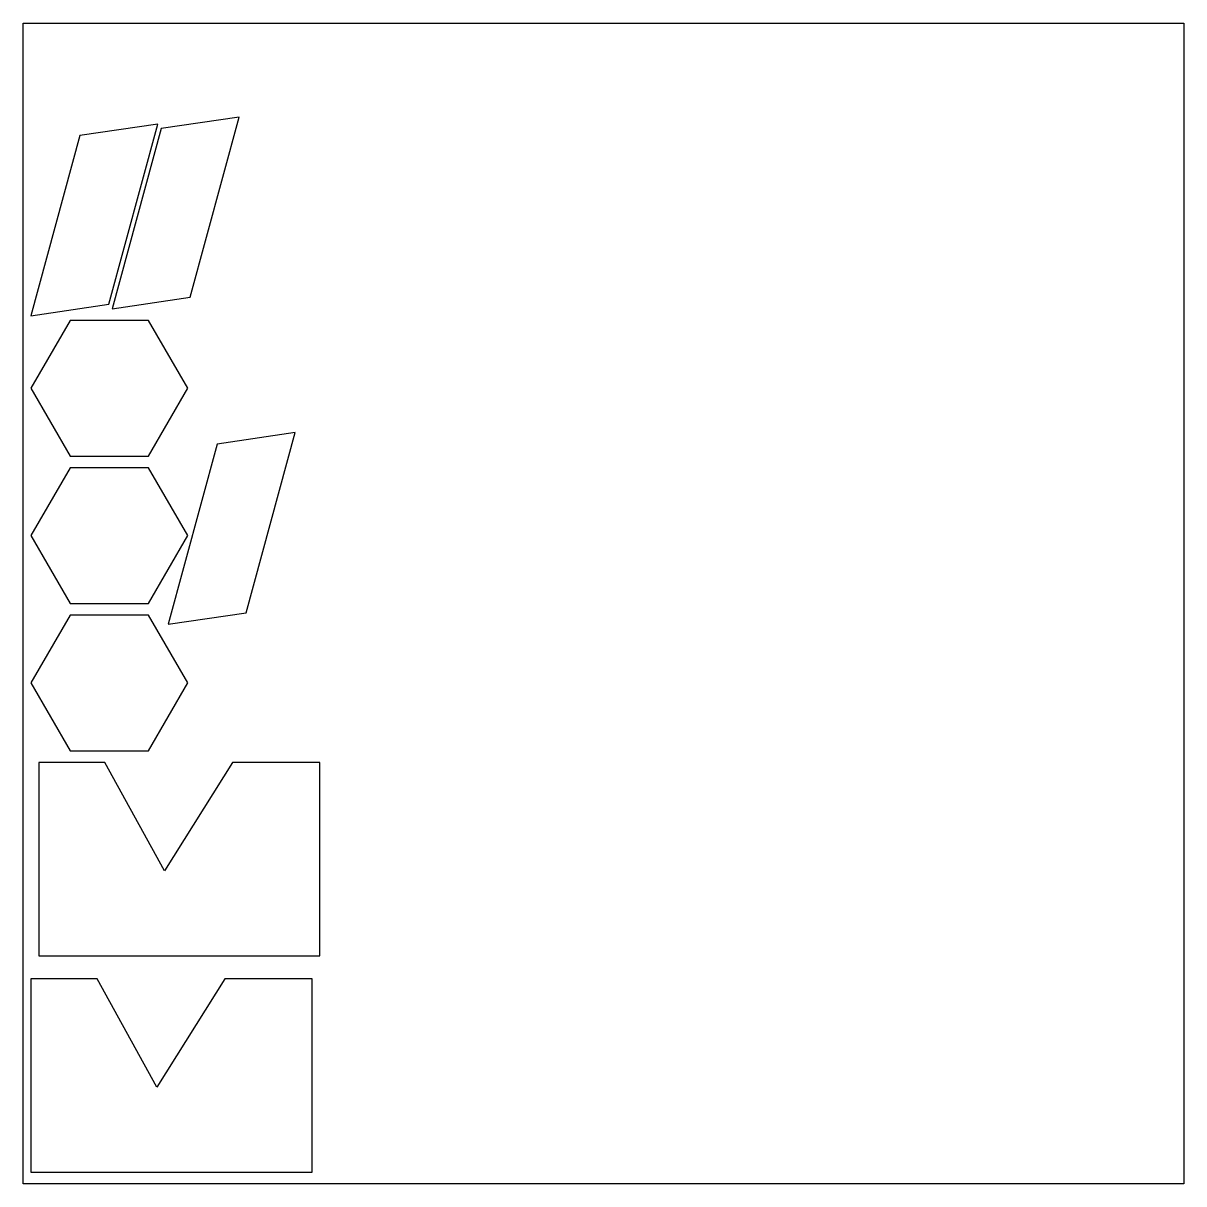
# Model space of a CAD drawing. Header units: metres. Extents: x 0 to 300, y 0 to 300.
import ezdxf

# ---------------------------------------------------------------- set-up
doc = ezdxf.new("R2010")
doc.units = ezdxf.units.M

msp = doc.modelspace()

# ---------------------------------------------------------------- linework, layer by layer
for points in [[(0, 0), (0, 300), (300, 300), (300, 0), (0, 0)], [(2, 224.4), (22.15, 227.37), (34.77, 273.93), (14.62, 270.96), (2, 224.4)], [(23.02, 226.18), (43.17, 229.15), (55.79, 275.72), (35.64, 272.75), (23.02, 226.18)], [(32.39, 188.09), (42.52, 205.64), (32.39, 223.18), (12.13, 223.18), (2, 205.64), (12.13, 188.09), (32.39, 188.09)], [(37.49, 144.63), (57.64, 147.6), (70.27, 194.16), (50.11, 191.19), (37.49, 144.63)], [(32.39, 150.01), (42.52, 167.55), (32.39, 185.09), (12.13, 185.09), (2, 167.55), (12.13, 150.01), (32.39, 150.01)], [(32.39, 111.92), (42.52, 129.46), (32.39, 147.01), (12.13, 147.01), (2, 129.46), (12.13, 111.92), (32.39, 111.92)], [(4, 108.92), (4, 58.96), (76.66, 58.96), (76.66, 108.92), (54.14, 108.92), (36.56, 80.91), (21.08, 108.92), (4, 108.92)], [(2, 52.96), (2, 3), (74.66, 3), (74.66, 52.96), (52.14, 52.96), (34.56, 24.96), (19.08, 52.96), (2, 52.96)]]:
    msp.add_lwpolyline(points, close=True)

doc.saveas('drawing.dxf')
